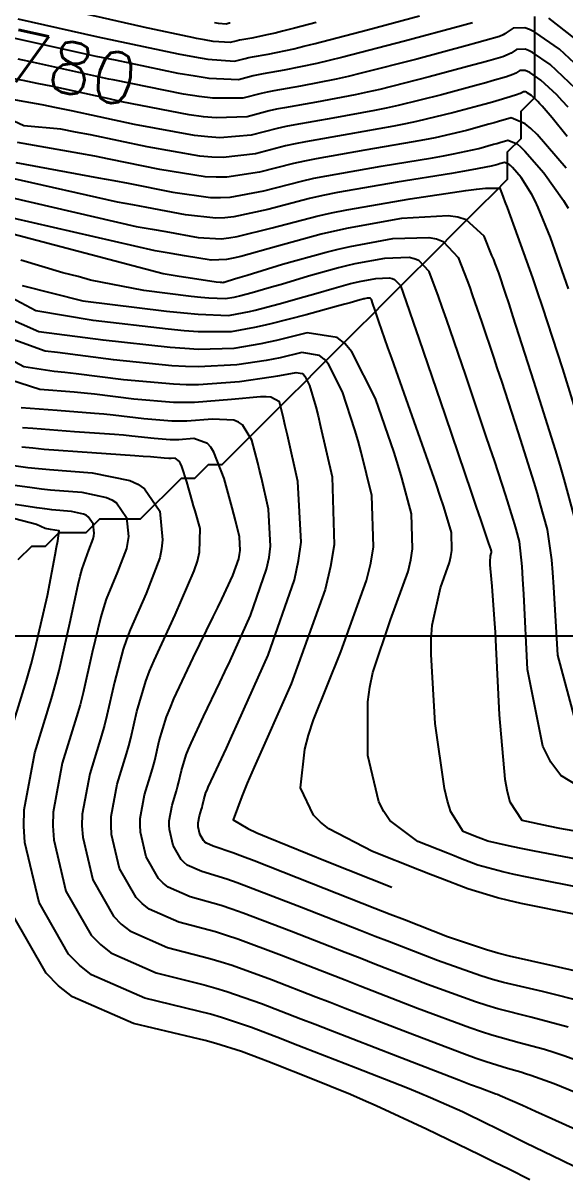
# Model space of a CAD drawing. Header units: metres. Extents: x 837117 to 838479, y 1189012 to 1191015.
# Drawn here: x 838005.3 to 838045.2, y 1189013.9 to 1189099 of the extents above; entities that cross this region are included whole.
import ezdxf

# ---------------------------------------------------------------- set-up
doc = ezdxf.new("R2010")
doc.units = ezdxf.units.M
doc.header["$LTSCALE"] = 0.3
for name, color, linetype in [('COTAS 10', 1, 'Continuous'), ('COTAS INT', 252, 'Continuous'), ('DRENAJE', 5, 'Continuous'), ('MARCO IMP', 130, 'Continuous')]:
    doc.layers.add(name, color=color, linetype=linetype)
doc.styles.get("Standard").update_dxf_attribs({"font": 'simplex.shx'})

msp = doc.modelspace()

# ---------------------------------------------------------------- linework, layer by layer
at = {"layer": 'COTAS 10'}
for points in [[(838020.556, 1189098.966), (838020.481, 1189098.949), (838020.251, 1189098.89), (838019.685, 1189098.932), (838019.398, 1189098.98)], [(838045.958, 1189094.154), (838044.082, 1189095.91), (838042.779, 1189096.806), (838042.494, 1189096.95), (838042.243, 1189097.049), (838041.61, 1189097.032), (838041.205, 1189096.76), (838041.096, 1189096.698), (838040.989, 1189096.642), (838040.616, 1189096.488), (838039.563, 1189096.19), (838039.027, 1189096.044), (838038.385, 1189095.869), (838035.187, 1189095.008), (838031.551, 1189094.089), (838030.633, 1189093.879), (838029.755, 1189093.687), (838026.904, 1189093.152), (838024.54, 1189092.737), (838023.968, 1189092.621), (838023.432, 1189092.504), (838021.794, 1189092.077), (838019.526, 1189091.984), (838018.593, 1189092.078), (838017.528, 1189092.224), (838012.58, 1189093.183), (838011.438, 1189093.432), (838007.511, 1189094.288), (838006.37, 1189094.526), (838005.342, 1189094.734), (838002.58, 1189095.24)], [(838045.439, 1189079.408), (838045.125, 1189080.331), (838044.106, 1189083.202), (838043.213, 1189085.402), (838042.978, 1189085.902), (838042.748, 1189086.356), (838041.961, 1189087.602), (838041.316, 1189088.345), (838041.175, 1189088.481), (838041.05, 1189088.587), (838040.737, 1189088.717), (838040.459, 1189088.634), (838040.357, 1189088.605), (838040.244, 1189088.573), (838039.742, 1189088.437), (838038.335, 1189088.163), (838037.65, 1189088.045), (838036.838, 1189087.909), (838032.841, 1189087.264), (838028.444, 1189086.492), (838027.38, 1189086.276), (838026.383, 1189086.058), (838023.336, 1189085.264), (838020.816, 1189084.713), (838020.152, 1189084.649), (838019.501, 1189084.623), (838017.27, 1189084.85), (838014.436, 1189085.407), (838013.405, 1189085.589), (838012.268, 1189085.783), (838004.454, 1189087.546)], [(838005.271, 1189079.661), (838009.726, 1189078.537), (838015.88, 1189077.778), (838017.137, 1189077.645), (838018.2, 1189077.545), (838020.425, 1189077.461), (838021.581, 1189077.674), (838021.97, 1189077.76), (838022.39, 1189077.859), (838024.155, 1189078.315), (838025.97, 1189078.818), (838026.421, 1189078.946), (838026.849, 1189079.069), (838028.208, 1189079.473), (838029.414, 1189079.808), (838029.745, 1189079.889), (838030.076, 1189079.963), (838031.26, 1189080.186), (838032.254, 1189080.219), (838032.464, 1189080.174), (838032.646, 1189080.105), (838033.068, 1189079.661), (838033.717, 1189077.83), (838034.042, 1189076.886), (838034.43, 1189075.754), (838036.356, 1189070.089), (838038.264, 1189064.462), (838038.64, 1189063.353), (838038.951, 1189062.439), (838039.525, 1189060.763), (838039.645, 1189060.419), (838039.67, 1189060.345), (838039.691, 1189060.28), (838039.737, 1189060.123), (838039.74, 1189060.013), (838039.735, 1189059.978), (838039.726, 1189059.94), (838039.671, 1189059.788), (838039.643, 1189059.342), (838039.653, 1189059.119), (838039.669, 1189058.854), (838039.788, 1189057.538), (838039.972, 1189055.117), (838040.03, 1189054.155), (838040.09, 1189053.067), (838040.332, 1189048.082), (838040.748, 1189043.359), (838040.918, 1189042.436), (838041.113, 1189041.679), (838042.012, 1189040.332), (838043.935, 1189039.921), (838044.774, 1189039.753), (838045.745, 1189039.563)], [(838048.009, 1189028.748), (838044.386, 1189029.598), (838041.094, 1189030.322), (838040.233, 1189030.55), (838039.394, 1189030.791), (838036.545, 1189031.757), (838033.366, 1189032.993), (838032.318, 1189033.404), (838031.197, 1189033.843), (838026.545, 1189035.677), (838022.315, 1189037.331), (838021.46, 1189037.657), (838020.742, 1189037.927), (838019.294, 1189038.426), (838018.81, 1189038.636), (838018.701, 1189038.724), (838018.602, 1189038.825), (838018.333, 1189039.294), (838018.206, 1189039.839), (838018.196, 1189039.987), (838018.198, 1189040.134), (838018.296, 1189040.654), (838018.448, 1189041.146), (838018.484, 1189041.275), (838018.517, 1189041.4), (838018.614, 1189041.83), (838018.777, 1189042.357), (838018.851, 1189042.545), (838018.938, 1189042.751), (838019.358, 1189043.647), (838020.277, 1189045.617), (838020.679, 1189046.5), (838021.145, 1189047.53), (838023.359, 1189052.471), (838025.293, 1189058.017), (838025.583, 1189059.428), (838025.765, 1189060.786), (838025.533, 1189065.242), (838024.76, 1189068.64), (838024.601, 1189069.331), (838024.465, 1189069.914), (838024.174, 1189071.114), (838023.55, 1189071.439), (838023.205, 1189071.47), (838022.784, 1189071.474), (838020.642, 1189071.276), (838017.941, 1189071.057), (838017.169, 1189071.049), (838016.385, 1189071.064), (838013.466, 1189071.309), (838010.588, 1189071.656), (838009.83, 1189071.736), (838009.09, 1189071.809), (838006.559, 1189072.012), (838002.878, 1189073.177)], [(838003.423, 1189065.152), (838006.007, 1189064.795), (838006.688, 1189064.715), (838007.354, 1189064.643), (838009.636, 1189064.449), (838011.47, 1189064.079), (838011.854, 1189063.896), (838012.184, 1189063.678), (838012.928, 1189062.6), (838013.067, 1189061.192), (838013.015, 1189060.766), (838012.925, 1189060.324), (838012.273, 1189058.6), (838011.437, 1189056.577), (838011.23, 1189055.947), (838011.034, 1189055.288), (838010.415, 1189052.655), (838009.742, 1189049.687), (838009.513, 1189048.816), (838009.264, 1189047.924), (838008.211, 1189044.522), (838007.535, 1189040.925), (838007.525, 1189039.91), (838007.591, 1189038.886), (838008.471, 1189035.117), (838010.33, 1189031.869), (838011.014, 1189031.174), (838011.771, 1189030.567), (838015.117, 1189029.11), (838018.631, 1189028.228), (838019.495, 1189027.984), (838020.311, 1189027.739), (838022.862, 1189026.855), (838025.759, 1189025.72), (838026.793, 1189025.318), (838027.927, 1189024.877), (838032.862, 1189022.969), (838037.371, 1189021.232), (838038.238, 1189020.899), (838038.939, 1189020.63), (838040.09, 1189020.197), (838040.183, 1189020.173), (838040.217, 1189020.162), (838040.254, 1189020.15), (838040.416, 1189020.09), (838042.048, 1189019.362), (838043.012, 1189018.927), (838044.197, 1189018.392), (838050.326, 1189015.619)]]:
    msp.add_lwpolyline(points, dxfattribs=at)
at = {"layer": 'COTAS INT'}
for points in [[(838004.937, 1189099.27), (838010.816, 1189097.949), (838016.733, 1189096.698), (838017.921, 1189096.477), (838018.913, 1189096.311), (838020.868, 1189096.164), (838021.661, 1189096.371), (838021.921, 1189096.428), (838022.198, 1189096.484), (838023.342, 1189096.685), (838025.229, 1189097.08), (838025.974, 1189097.258), (838026.815, 1189097.467), (838030.657, 1189098.47), (838034.475, 1189099.495)], [(838026.871, 1189099.013), (838025.275, 1189098.597), (838024.394, 1189098.367), (838023.852, 1189098.232), (838023.371, 1189098.117), (838022.155, 1189097.863), (838021.417, 1189097.733), (838021.239, 1189097.697), (838021.071, 1189097.66), (838020.56, 1189097.527), (838019.299, 1189097.622), (838018.66, 1189097.729), (838018.086, 1189097.836), (838017.894, 1189097.871), (838014.171, 1189098.659), (838014.078, 1189098.678), (838009.876, 1189099.657)], [(838045.91, 1189097.83), (838043.998, 1189099.33)], [(838038.378, 1189098.982), (838037.57, 1189098.765), (838033.365, 1189097.637), (838028.837, 1189096.46), (838027.826, 1189096.212), (838026.921, 1189095.998), (838024.53, 1189095.507), (838022.979, 1189095.235), (838022.603, 1189095.159), (838022.252, 1189095.082), (838021.177, 1189094.802), (838019.01, 1189094.893), (838017.97, 1189095.05), (838016.739, 1189095.265), (838012.115, 1189096.225), (838010.704, 1189096.517), (838004.741, 1189097.841)], [(838047.348, 1189094.632), (838044.764, 1189097.052), (838042.967, 1189098.286), (838042.575, 1189098.485), (838042.229, 1189098.622), (838041.357, 1189098.599), (838040.855, 1189098.242), (838040.741, 1189098.168), (838040.638, 1189098.104), (838040.356, 1189097.967), (838039.296, 1189097.674), (838038.702, 1189097.513), (838037.978, 1189097.317), (838034.276, 1189096.323), (838030.194, 1189095.275), (838029.23, 1189095.045), (838028.338, 1189094.842), (838025.717, 1189094.33), (838023.759, 1189093.986), (838023.286, 1189093.89), (838022.842, 1189093.793), (838021.485, 1189093.439), (838019.268, 1189093.438), (838018.282, 1189093.564), (838017.134, 1189093.744), (838011.956, 1189094.787), (838011.642, 1189094.85), (838006.126, 1189096.065), (838004.962, 1189096.314)], [(838045.404, 1189092.768), (838044.969, 1189093.249), (838044.567, 1189093.676), (838043.401, 1189094.768), (838042.59, 1189095.325), (838042.413, 1189095.415), (838042.257, 1189095.477), (838041.864, 1189095.466), (838041.554, 1189095.279), (838041.451, 1189095.229), (838041.34, 1189095.18), (838040.875, 1189095.009), (838039.829, 1189094.707), (838039.352, 1189094.575), (838038.793, 1189094.422), (838036.098, 1189093.694), (838032.908, 1189092.904), (838032.037, 1189092.712), (838031.171, 1189092.531), (838028.092, 1189091.974), (838025.321, 1189091.488), (838024.651, 1189091.352), (838024.022, 1189091.215), (838022.102, 1189090.714), (838019.784, 1189090.53), (838018.905, 1189090.592), (838017.923, 1189090.704), (838013.518, 1189091.517), (838010.921, 1189092.077), (838008.896, 1189092.512), (838007.777, 1189092.739), (838006.727, 1189092.944), (838003.518, 1189093.51)], [(838045.343, 1189090.615), (838044.232, 1189091.985), (838043.505, 1189092.842), (838043.334, 1189093.031), (838043.177, 1189093.198), (838042.719, 1189093.626), (838042.402, 1189093.845), (838042.332, 1189093.88), (838042.271, 1189093.904), (838042.117, 1189093.9), (838041.904, 1189093.797), (838041.806, 1189093.759), (838041.691, 1189093.717), (838041.134, 1189093.53), (838040.095, 1189093.224), (838039.676, 1189093.106), (838039.201, 1189092.974), (838037.009, 1189092.38), (838034.264, 1189091.719), (838033.44, 1189091.545), (838032.588, 1189091.376), (838029.279, 1189090.797), (838026.102, 1189090.239), (838025.333, 1189090.083), (838024.612, 1189089.926), (838022.411, 1189089.352), (838020.042, 1189089.076), (838019.217, 1189089.106), (838018.317, 1189089.184), (838014.456, 1189089.85), (838010.281, 1189090.736), (838009.184, 1189090.951), (838008.112, 1189091.154), (838005.388, 1189091.401), (838000, 1189093.901)], [(838045.27, 1189088.301), (838043.132, 1189090.76), (838042.665, 1189091.211), (838042.253, 1189091.561), (838041.216, 1189091.995), (838040.296, 1189091.719), (838039.957, 1189091.623), (838039.581, 1189091.518), (838037.92, 1189091.065), (838035.621, 1189090.534), (838034.844, 1189090.379), (838034.005, 1189090.22), (838030.466, 1189089.619), (838026.882, 1189088.99), (838026.015, 1189088.814), (838025.203, 1189088.637), (838022.719, 1189087.989), (838020.3, 1189087.621), (838019.528, 1189087.621), (838018.712, 1189087.664), (838015.394, 1189088.183), (838011.666, 1189088.959), (838010.591, 1189089.164), (838009.498, 1189089.364), (838004.921, 1189090.175)], [(838004.804, 1189088.714), (838010.883, 1189087.573), (838011.998, 1189087.376), (838013.051, 1189087.183), (838016.332, 1189086.517), (838019.106, 1189086.143), (838019.84, 1189086.135), (838020.558, 1189086.167), (838023.028, 1189086.626), (838025.793, 1189087.347), (838026.698, 1189087.545), (838027.663, 1189087.741), (838031.653, 1189088.442), (838035.422, 1189089.065), (838036.247, 1189089.212), (838036.978, 1189089.349), (838038.831, 1189089.751), (838039.912, 1189090.046), (838040.157, 1189090.114), (838040.378, 1189090.177), (838040.977, 1189090.356), (838041.652, 1189090.074), (838041.92, 1189089.846), (838042.224, 1189089.553), (838043.616, 1189087.952), (838045.073, 1189085.912), (838045.418, 1189085.342)], [(838004.454, 1189086.144), (838013.653, 1189083.993), (838014.812, 1189083.801), (838015.821, 1189083.63), (838018.208, 1189083.183), (838019.896, 1189083.103), (838020.463, 1189083.163), (838021.074, 1189083.259), (838023.644, 1189083.901), (838026.936, 1189084.763), (838028.001, 1189084.997), (838029.134, 1189085.229), (838033.783, 1189086.048), (838037.888, 1189086.656), (838038.678, 1189086.756), (838039.318, 1189086.825), (838040.377, 1189086.824), (838040.626, 1189086.162), (838040.756, 1189085.814), (838040.911, 1189085.395), (838041.692, 1189083.286), (838042.775, 1189080.224), (838043.121, 1189079.203), (838043.488, 1189078.108), (838044.981, 1189073.527), (838046.417, 1189068.91)], [(838045.884, 1189062.625), (838045.123, 1189065.409), (838044.818, 1189066.438), (838044.473, 1189067.578), (838042.887, 1189072.625), (838041.365, 1189077.361), (838041.06, 1189078.304), (838040.805, 1189079.089), (838040.305, 1189080.593), (838040.038, 1189081.29), (838039.93, 1189081.566), (838039.807, 1189081.877), (838039.242, 1189083.299), (838037.906, 1189084.503), (838037.298, 1189084.677), (838036.586, 1189084.781), (838033.152, 1189084.582), (838029.242, 1189083.873), (838028.229, 1189083.656), (838027.247, 1189083.43), (838023.953, 1189082.539), (838021.332, 1189081.804), (838020.775, 1189081.677), (838020.29, 1189081.583), (838019.146, 1189081.517), (838017.206, 1189081.854), (838016.22, 1189082.014), (838015.038, 1189082.203), (838004.57, 1189084.626)], [(838004.57, 1189083.457), (838015.616, 1189080.538), (838016.805, 1189080.355), (838017.781, 1189080.205), (838019.522, 1189079.942), (838019.81, 1189079.906), (838019.868, 1189079.9), (838019.917, 1189079.895), (838020.018, 1189079.891), (838020.068, 1189079.9), (838020.085, 1189079.904), (838020.103, 1189079.908), (838020.179, 1189079.927), (838020.878, 1189080.14), (838021.289, 1189080.265), (838021.795, 1189080.42), (838024.405, 1189081.22), (838027.611, 1189082.113), (838028.493, 1189082.326), (838029.372, 1189082.524), (838032.521, 1189083.117), (838035.164, 1189083.204), (838035.723, 1189083.084), (838036.207, 1189082.901), (838037.33, 1189081.72), (838037.983, 1189080.021), (838038.17, 1189079.512), (838038.36, 1189078.986), (838039.07, 1189076.946), (838039.92, 1189074.392), (838040.198, 1189073.543), (838040.495, 1189072.631), (838041.723, 1189068.823), (838042.872, 1189065.172), (838043.119, 1189064.36), (838043.336, 1189063.633), (838043.862, 1189061.723), (838044.175, 1189059.484), (838044.258, 1189058.55), (838044.339, 1189057.479), (838044.615, 1189052.476), (838045.981, 1189047.453)], [(838048.504, 1189041.404), (838044.858, 1189043.606), (838044.136, 1189044.606), (838043.539, 1189045.775), (838042.423, 1189051.404), (838042.15, 1189056.944), (838042.085, 1189058.056), (838042.024, 1189058.986), (838041.84, 1189060.821), (838041.589, 1189061.731), (838041.486, 1189062.077), (838041.368, 1189062.464), (838040.821, 1189064.204), (838039.979, 1189066.778), (838039.675, 1189067.691), (838039.34, 1189068.692), (838037.878, 1189073.03), (838036.457, 1189077.189), (838036.148, 1189078.077), (838035.876, 1189078.851), (838035.199, 1189080.69), (838034.426, 1189081.503), (838034.093, 1189081.629), (838033.709, 1189081.711), (838031.891, 1189081.651), (838029.724, 1189081.244), (838029.119, 1189081.107), (838028.513, 1189080.961), (838026.307, 1189080.347), (838024.322, 1189079.744), (838023.855, 1189079.606), (838023.424, 1189079.479), (838022.167, 1189079.121), (838021.246, 1189078.883), (838021.028, 1189078.832), (838020.824, 1189078.787), (838020.222, 1189078.676), (838018.996, 1189078.728), (838018.4, 1189078.786), (838017.694, 1189078.862), (838014.216, 1189079.293), (838010.287, 1189080.048), (838009.371, 1189080.332), (838008.249, 1189080.595), (838005.154, 1189081.53)], [(838047.822, 1189037.118), (838042.818, 1189038.076), (838041.828, 1189038.272), (838041.011, 1189038.438), (838039.492, 1189038.787), (838038.974, 1189038.989), (838038.789, 1189039.061), (838038.585, 1189039.142), (838037.697, 1189039.492), (838036.769, 1189040.951), (838036.539, 1189041.731), (838036.322, 1189042.673), (838035.638, 1189047.432), (838035.326, 1189052.507), (838035.344, 1189053.648), (838035.407, 1189054.675), (838036.01, 1189057.432), (838036.68, 1189059.278), (838036.785, 1189059.731), (838036.855, 1189060.158), (838036.819, 1189061.491), (838036.263, 1189063.389), (838036.006, 1189064.174), (838035.704, 1189065.07), (838034.243, 1189069.243), (838032.755, 1189073.416), (838032.437, 1189074.313), (838032.159, 1189075.099), (838031.496, 1189077.003), (838031.169, 1189077.966), (838031.103, 1189078.159), (838031.047, 1189078.32), (838030.937, 1189078.631), (838030.865, 1189078.707), (838030.834, 1189078.718), (838030.798, 1189078.726), (838030.629, 1189078.72), (838030.428, 1189078.683), (838030.372, 1189078.67), (838030.315, 1189078.656), (838030.11, 1189078.599), (838029.376, 1189078.393), (838028.987, 1189078.286), (838028.516, 1189078.157), (838026.143, 1189077.509), (838023.533, 1189076.834), (838022.913, 1189076.688), (838022.337, 1189076.56), (838020.628, 1189076.246), (838018.208, 1189076.255), (838017.184, 1189076.331), (838016.006, 1189076.439), (838010.474, 1189077.092), (838006.264, 1189077.792), (838000, 1189081.129)], [(838046.963, 1189035.238), (838042.387, 1189036.137), (838041.43, 1189036.341), (838040.607, 1189036.526), (838038.755, 1189037.03), (838037.488, 1189037.523), (838037.034, 1189037.701), (838036.535, 1189037.897), (838034.36, 1189038.755), (838032.295, 1189040.318), (838031.865, 1189040.958), (838031.497, 1189041.688), (838030.681, 1189045.077), (838030.685, 1189049.029), (838030.834, 1189050.115), (838031.047, 1189051.197), (838032.35, 1189055.077), (838033.634, 1189058.616), (838033.836, 1189059.484), (838033.97, 1189060.303), (838033.9, 1189062.858), (838033.184, 1189065.523), (838032.911, 1189066.412), (838032.606, 1189067.366), (838031.236, 1189071.358), (838029.507, 1189074.786), (838028.975, 1189075.385), (838028.42, 1189075.832), (838026.225, 1189076.183), (838023.971, 1189075.617), (838023.379, 1189075.487), (838022.801, 1189075.368), (838020.831, 1189075.032), (838018.215, 1189074.966), (838017.23, 1189075.018), (838016.131, 1189075.099), (838011.222, 1189075.646), (838006.484, 1189076.257), (838003.928, 1189077.383)], [(838046.104, 1189033.358), (838041.956, 1189034.199), (838041.031, 1189034.411), (838040.202, 1189034.614), (838038.018, 1189035.272), (838036.001, 1189036.058), (838035.279, 1189036.341), (838034.484, 1189036.653), (838031.022, 1189038.018), (838027.821, 1189039.684), (838027.191, 1189040.185), (838026.672, 1189040.703), (838025.725, 1189042.721), (838026.044, 1189045.551), (838026.324, 1189046.581), (838026.687, 1189047.719), (838028.69, 1189052.721), (838030.589, 1189057.953), (838030.886, 1189059.237), (838031.086, 1189060.448), (838030.982, 1189064.226), (838030.194, 1189067.405), (838029.963, 1189068.24), (838029.725, 1189069.055), (838028.817, 1189071.832), (838027.781, 1189073.886), (838027.462, 1189074.245), (838027.129, 1189074.513), (838025.814, 1189074.723), (838024.226, 1189074.351), (838023.722, 1189074.252), (838023.19, 1189074.154), (838021.035, 1189073.817), (838018.222, 1189073.677), (838017.276, 1189073.704), (838016.257, 1189073.76), (838011.97, 1189074.2), (838007.852, 1189074.723), (838006.939, 1189074.831), (838003.637, 1189076.039)], [(838003.169, 1189074.871), (838005.388, 1189073.703), (838007.607, 1189073.366), (838008.385, 1189073.284), (838009.22, 1189073.19), (838012.718, 1189072.755), (838016.382, 1189072.421), (838017.322, 1189072.391), (838018.23, 1189072.388), (838021.238, 1189072.602), (838023.578, 1189072.941), (838024.065, 1189073.017), (838024.481, 1189073.084), (838025.403, 1189073.263), (838025.839, 1189073.193), (838025.949, 1189073.104), (838026.054, 1189072.986), (838026.398, 1189072.305), (838026.844, 1189070.743), (838027.014, 1189070.068), (838027.205, 1189069.287), (838028.063, 1189065.593), (838028.201, 1189060.593), (838027.937, 1189058.99), (838027.543, 1189057.291), (838025.029, 1189050.365), (838022.327, 1189044.241), (838021.814, 1189043.048), (838021.403, 1189042.072), (838020.768, 1189040.365), (838021.847, 1189039.718), (838022.516, 1189039.412), (838023.347, 1189039.05), (838027.685, 1189037.282), (838032.434, 1189035.409)], [(838046.74, 1189026.92), (838043.527, 1189027.718), (838040.663, 1189028.384), (838039.834, 1189028.62), (838038.989, 1189028.879), (838035.808, 1189029.999), (838032.278, 1189031.37), (838031.213, 1189031.786), (838030.109, 1189032.219), (838025.808, 1189033.912), (838021.914, 1189035.412), (838021.067, 1189035.722), (838020.32, 1189035.987), (838018.459, 1189036.562), (838017.403, 1189037.022), (838017.164, 1189037.214), (838016.948, 1189037.433), (838016.361, 1189038.459), (838016.083, 1189039.648), (838016.062, 1189039.972), (838016.065, 1189040.292), (838016.279, 1189041.427), (838016.611, 1189042.501), (838016.69, 1189042.783), (838016.762, 1189043.058), (838016.974, 1189043.995), (838017.329, 1189045.146), (838017.491, 1189045.557), (838017.681, 1189046.007), (838018.598, 1189047.962), (838019.796, 1189050.449), (838020.163, 1189051.234), (838020.546, 1189052.061), (838022.055, 1189055.395), (838023.238, 1189058.787), (838023.415, 1189059.65), (838023.526, 1189060.481), (838023.384, 1189063.206), (838022.848, 1189065.514), (838022.711, 1189066.081), (838022.579, 1189066.616), (838022.143, 1189068.291), (838021.456, 1189069.424), (838021.166, 1189069.618), (838020.832, 1189069.76), (838019.264, 1189069.84), (838017.363, 1189069.686), (838016.819, 1189069.681), (838016.268, 1189069.691), (838014.214, 1189069.863), (838011.956, 1189070.123), (838011.276, 1189070.189), (838010.573, 1189070.252), (838007.836, 1189070.457), (838005.193, 1189070.656)], [(838045.417, 1189025.112), (838042.668, 1189025.838), (838040.232, 1189026.446), (838039.435, 1189026.69), (838038.585, 1189026.967), (838035.072, 1189028.242), (838031.19, 1189029.747), (838030.108, 1189030.169), (838029.022, 1189030.594), (838025.072, 1189032.148), (838021.513, 1189033.494), (838020.674, 1189033.788), (838019.898, 1189034.047), (838017.623, 1189034.699), (838015.995, 1189035.408), (838015.626, 1189035.704), (838015.293, 1189036.042), (838014.388, 1189037.623), (838013.96, 1189039.458), (838013.928, 1189039.956), (838013.933, 1189040.45), (838014.262, 1189042.201), (838014.774, 1189043.857), (838014.895, 1189044.291), (838015.007, 1189044.715), (838015.334, 1189046.16), (838015.881, 1189047.936), (838016.131, 1189048.568), (838016.424, 1189049.262), (838017.838, 1189052.278), (838019.315, 1189055.281), (838019.647, 1189055.968), (838019.946, 1189056.591), (838020.75, 1189058.319), (838021.182, 1189059.557), (838021.247, 1189059.872), (838021.287, 1189060.176), (838021.236, 1189061.171), (838020.937, 1189062.387), (838020.822, 1189062.83), (838020.694, 1189063.319), (838020.112, 1189065.468), (838019.362, 1189067.408), (838019.126, 1189067.766), (838018.879, 1189068.045), (838017.885, 1189068.404), (838016.785, 1189068.315), (838016.47, 1189068.312), (838016.151, 1189068.318), (838014.962, 1189068.418), (838013.324, 1189068.589), (838012.722, 1189068.641), (838012.056, 1189068.694), (838009.113, 1189068.901), (838006.039, 1189069.133), (838005.291, 1189069.202)], [(838048.346, 1189021.808), (838045.09, 1189023), (838044.347, 1189023.25), (838043.672, 1189023.466), (838041.808, 1189023.957), (838039.801, 1189024.507), (838039.036, 1189024.759), (838038.18, 1189025.055), (838034.335, 1189026.484), (838030.103, 1189028.124), (838029.003, 1189028.552), (838027.934, 1189028.969), (838024.335, 1189030.383), (838021.112, 1189031.576), (838020.281, 1189031.853), (838019.476, 1189032.108), (838016.788, 1189032.836), (838014.587, 1189033.794), (838014.089, 1189034.194), (838013.639, 1189034.651), (838012.416, 1189036.788), (838011.837, 1189039.267), (838011.793, 1189039.941), (838011.8, 1189040.609), (838012.245, 1189042.975), (838012.938, 1189045.212), (838013.101, 1189045.8), (838013.252, 1189046.373), (838013.694, 1189048.325), (838014.345, 1189050.547), (838014.627, 1189051.29), (838014.954, 1189052.088), (838016.502, 1189055.432), (838017.905, 1189058.661), (838018.14, 1189059.387), (838018.308, 1189060.04), (838018.359, 1189061.79), (838017.975, 1189063.09), (838017.868, 1189063.46), (838017.762, 1189063.834), (838017.375, 1189065.218), (838017.006, 1189066.345), (838016.911, 1189066.557), (838016.818, 1189066.725), (838016.507, 1189066.968), (838016.207, 1189066.944), (838016.121, 1189066.943), (838016.034, 1189066.945), (838015.71, 1189066.972), (838014.692, 1189067.056), (838014.168, 1189067.093), (838013.538, 1189067.137), (838010.39, 1189067.345), (838006.886, 1189067.61), (838006.032, 1189067.688), (838005.229, 1189067.769)], [(838004.302, 1189066.458), (838005.676, 1189066.279), (838006.455, 1189066.196), (838007.261, 1189066.117), (838010.395, 1189065.872), (838013.172, 1189065.313), (838013.753, 1189065.036), (838014.253, 1189064.706), (838015.379, 1189063.073), (838015.589, 1189060.941), (838015.511, 1189060.296), (838015.374, 1189059.628), (838014.388, 1189057.016), (838013.195, 1189054.332), (838012.929, 1189053.618), (838012.689, 1189052.917), (838012.054, 1189050.49), (838011.497, 1189048.03), (838011.307, 1189047.308), (838011.101, 1189046.568), (838010.228, 1189043.748), (838009.667, 1189040.767), (838009.659, 1189039.925), (838009.714, 1189039.076), (838010.444, 1189035.952), (838011.984, 1189033.26), (838012.551, 1189032.684), (838013.179, 1189032.18), (838015.952, 1189030.973), (838019.053, 1189030.168), (838019.888, 1189029.919), (838020.711, 1189029.658), (838023.599, 1189028.619), (838026.847, 1189027.345), (838027.898, 1189026.935), (838029.015, 1189026.501), (838033.599, 1189024.727), (838037.776, 1189023.143), (838038.637, 1189022.829), (838039.37, 1189022.569), (838040.949, 1189022.077), (838041.928, 1189021.819), (838042.282, 1189021.706), (838042.672, 1189021.575), (838044.381, 1189020.949), (838046.952, 1189019.895)], [(838045.951, 1189014.818), (838044.93, 1189015.295), (838042.301, 1189016.564), (838040.489, 1189017.472), (838039.983, 1189017.722), (838039.476, 1189017.971), (838037.632, 1189018.865), (838035.297, 1189019.906), (838034.48, 1189020.248), (838033.589, 1189020.613), (838029.758, 1189022.125), (838025.963, 1189023.593), (838025.096, 1189023.929), (838024.308, 1189024.235), (838022.125, 1189025.09), (838019.91, 1189025.821), (838019.102, 1189026.049), (838018.209, 1189026.289), (838014.282, 1189027.247), (838010.363, 1189028.953), (838009.477, 1189029.664), (838008.676, 1189030.478), (838006.499, 1189034.282), (838005.468, 1189038.695), (838005.39, 1189039.894), (838005.402, 1189041.083), (838006.194, 1189045.296), (838007.428, 1189049.279), (838007.718, 1189050.325), (838007.987, 1189051.345), (838008.775, 1189054.821), (838009.378, 1189057.658), (838009.531, 1189058.276), (838009.678, 1189058.821), (838010.158, 1189060.183), (838010.475, 1189061.021), (838010.519, 1189061.236), (838010.544, 1189061.443), (838010.477, 1189062.127), (838010.115, 1189062.651), (838009.955, 1189062.757), (838009.768, 1189062.846), (838008.877, 1189063.025), (838007.447, 1189063.169), (838006.92, 1189063.235), (838006.337, 1189063.312), (838003.761, 1189063.687)], [(838004.177, 1189046.069), (838005.587, 1189050.617), (838005.919, 1189051.804), (838006.224, 1189052.959), (838007.112, 1189056.869), (838007.684, 1189059.852), (838007.79, 1189060.422), (838007.874, 1189060.881), (838007.987, 1189061.618), (838007.35, 1189061.722), (838006.961, 1189061.783), (838006.322, 1189062.079), (838003.578, 1189062.78)], [(838042.583, 1189013.872), (838041.035, 1189014.648), (838039.965, 1189015.177), (838038.891, 1189015.705), (838034.987, 1189017.597), (838031.278, 1189019.323), (838030.327, 1189019.746), (838029.41, 1189020.146), (838026.375, 1189021.389), (838023.896, 1189022.347), (838023.33, 1189022.567), (838022.815, 1189022.767), (838021.389, 1189023.326), (838019.509, 1189023.903), (838018.709, 1189024.115), (838017.787, 1189024.349), (838013.446, 1189025.383), (838008.956, 1189027.339), (838007.939, 1189028.153), (838007.021, 1189029.087), (838004.526, 1189033.446)]]:
    msp.add_lwpolyline(points, dxfattribs=at)
at = {"layer": 'DRENAJE'}
msp.add_polyline3d([(838042.932, 1189099.456, 0), (838042.932, 1189098.456, 0), (838042.932, 1189097.457, 0), (838042.932, 1189096.457, 0), (838042.932, 1189095.457, 0), (838042.932, 1189094.458, 0), (838042.932, 1189093.458, 0), (838041.933, 1189092.459, 0), (838041.933, 1189091.459, 0), (838041.933, 1189090.459, 0), (838040.933, 1189089.46, 0), (838040.933, 1189088.46, 0), (838040.933, 1189087.46, 0), (838039.933, 1189086.461, 0), (838038.934, 1189085.461, 0), (838037.934, 1189084.461, 0), (838036.934, 1189083.462, 0), (838035.935, 1189082.462, 0), (838034.935, 1189081.462, 0), (838033.935, 1189080.463, 0), (838032.936, 1189079.463, 0), (838031.936, 1189078.463, 0), (838030.936, 1189077.464, 0), (838029.937, 1189076.464, 0), (838028.937, 1189075.464, 0), (838027.937, 1189074.465, 0), (838026.938, 1189073.465, 0), (838025.938, 1189072.465, 0), (838024.938, 1189071.466, 0), (838023.939, 1189070.466, 0), (838022.939, 1189069.466, 0), (838021.939, 1189068.467, 0), (838020.94, 1189067.467, 0), (838019.94, 1189066.467, 0), (838018.94, 1189066.467, 0), (838017.941, 1189065.468, 0), (838016.941, 1189065.468, 0), (838015.941, 1189064.468, 0), (838014.942, 1189063.468, 0), (838013.942, 1189062.469, 0), (838012.942, 1189062.469, 0), (838011.943, 1189062.469, 0), (838010.943, 1189062.469, 0), (838009.943, 1189061.469, 0), (838008.944, 1189061.469, 0), (838007.944, 1189061.469, 0), (838006.944, 1189060.469, 0), (838005.945, 1189060.469, 0), (838004.945, 1189059.47, 0)], dxfattribs=at)
at = {"layer": 'MARCO IMP'}
msp.add_lwpolyline([(837116.514, 1189053.872), (837116.514, 1191013.872), (838476.514, 1191013.872), (838476.514, 1189053.872), (837116.514, 1189053.872)], dxfattribs=at)

# ---------------------------------------------------------------- texts
at = {"layer": 'COTAS 10', "insert": (838000.511, 1189095.566), "char_height": 3.8, "attachment_point": 7, "rotation": 347.54063}
msp.add_mtext('1780', dxfattribs=at)

doc.saveas('drawing.dxf')
